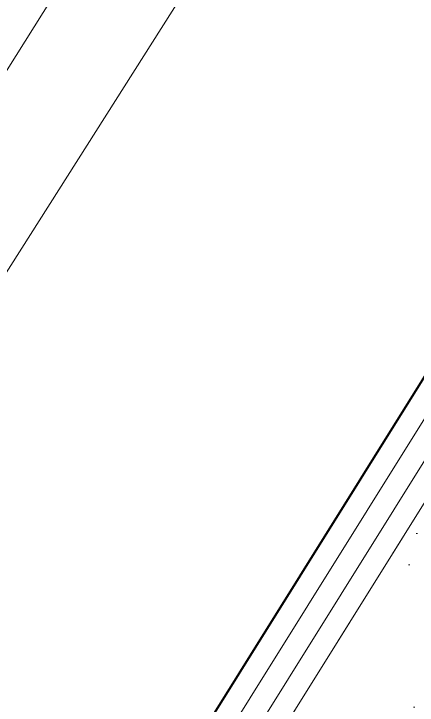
# Model space of a CAD drawing. Header units: millimetres. Extents: x -38151500 to -27467627, y -20617104 to -20349562.
# Drawn here: x -32396224 to -32394410, y -20491915 to -20488804 of the extents above; entities that cross this region are included whole.
import ezdxf
from ezdxf.xclip import XClip

# ---------------------------------------------------------------- set-up
doc = ezdxf.new("R2010")
doc.units = ezdxf.units.MM
doc.header["$MEASUREMENT"] = 0
doc.header["$XCLIPFRAME"] = 0
doc.layers.add('!!! ПОДОСНОВА', color=7, linetype='Continuous')
for name, color, linetype, lineweight in [('Новый_ГП_Граница участка_Ном._пера__1', 1, 'Continuous', 40), ('Новый_ГП_Ограждение_Ном._пера__152', 152, 'Continuous', 18), ('Новый_ГП_озеленение_газон_Ном._пера__74', 74, 'Continuous', 20), ('Новый_ГП_озеленение_газон_Ном._пера__94', 94, 'Continuous', 5), ('Чертеж_1_Новый_ГП_Топография_Ном._пера__253', 252, 'Continuous', 18), ('Чертеж_1_Новый_Новофедоровское_снт 28_07$0$tp_ЛЭП нн_Ном._пера__253', 252, 'Continuous', 18), ('Чертеж_1_Новый_Новофедоровское_снт 28_07$0$tp_Ограждения рабица_Ном._пера__253', 252, 'Continuous', 18)]:
    doc.layers.add(name, color=color, linetype=linetype, lineweight=lineweight)
pattern_1 = [(37.5, (5709271.23, 0), (-24.0004694, 734.119856), [0, -579.12, 0, -647.7, 0, -619.125]), (7.5, (5709271.2, 0), (674.284925, 1075.23765), [0, -312.42, 0, -521.97, 0, -200.025]), (327.5, (5708802.6, 0), (1186.488555, 2.155777), [0, -190.5, 0, -685.8, 0, -895.35]), (317.5, (5708802.6, 0), (1145.334679, 334.393985), [0, -95.25, 0, -449.58, 0, -514.35])]

# ---------------------------------------------------------------- blocks, each defined once
blk = doc.blocks.new('Чертеж_5_1', base_point=(5709271.2, 0))
at = {"layer": 'Чертеж_1_Новый_ГП_Топография_Ном._пера__253', "color": 252, "lineweight": 18, "flags": 128}
blk.add_lwpolyline([(-32381958.8, -20466500), (-32362558.8, -20478480), (-32360088.8, -20474480), (-32355648.8, -20486530), (-32365378.8, -20500140), (-32364518.8, -20500700), (-32375878.8, -20516190), (-32376208.8, -20516730), (-32376478.8, -20516560), (-32400958.8, -20500980), (-32390278.8, -20483870), (-32391988.8, -20482750)], close=True, dxfattribs=at)
at = {"layer": 'Чертеж_1_Новый_Новофедоровское_снт 28_07$0$tp_ЛЭП нн_Ном._пера__253', "color": 252, "lineweight": 18, "flags": 128}
blk.add_lwpolyline([(-32414928.4, -20518699.2), (-32413817.3, -20517036.2), (-32393203.8, -20484194), (-32368166.7, -20444065.9), (-32366957.7, -20442472.7)], dxfattribs=at)
at = {"layer": 'Чертеж_1_Новый_Новофедоровское_снт 28_07$0$tp_Ограждения рабица_Ном._пера__253', "color": 252, "lineweight": 18, "flags": 128}
blk.add_lwpolyline([(-32385612.8, -20473175), (-32398943.9, -20494202.9)], dxfattribs=at)

msp = doc.modelspace()

# ---------------------------------------------------------------- hatches: boundary and pattern name
at = {"layer": 'Новый_ГП_озеленение_газон_Ном._пера__74', "linetype": 'Continuous', "lineweight": 20}
h = msp.add_hatch(dxfattribs=at)
h.set_pattern_fill('AR_SAND_0005', color=74, style=0, pattern_type=2)
h.set_pattern_definition(pattern_1)
h.paths.add_polyline_path([(-32398350.35, -20497367.72), (-32396559.02, -20498487.23), (-32385931.21, -20481480.46), (-32389482.56, -20479260.77), (-32391580.09, -20482659.05), (-32389868.85, -20483779.86)])
h = msp.add_hatch(dxfattribs=at)
h.set_pattern_fill('AR_SAND_0005', color=74, style=0, pattern_type=2)
h.set_pattern_definition(pattern_1)
h.paths.add_polyline_path([(-32399843.27, -20499759.47), (-32400546.81, -20500886.58), (-32376306.25, -20516314.19), (-32376128.16, -20516022.78), (-32367023.74, -20503608.39), (-32369114.56, -20502301.71, -0.3182453), (-32373938.91, -20505219.97, -0.0136448), (-32376453.02, -20505175.46, 0.258872), (-32380779.38, -20507125.97, -0.3493763), (-32386844.9, -20507972.13, -0.1724048), (-32392006.42, -20500598.54, -0.0780291), (-32392242.85, -20497436.84, -0.2668386), (-32389829.69, -20493744.62, -0.0041241), (-32387722.3, -20492991.46, 0.3045295), (-32386935.14, -20491985.23, -0.0082483), (-32387037.3, -20491100.93), (-32389717.06, -20489426.28), (-32395713.89, -20499021.83), (-32394834.76, -20499571.23), (-32396318.37, -20501945.51)])

# ---------------------------------------------------------------- linework, layer by layer
at = {"layer": 'Новый_ГП_Граница участка_Ном._пера__1', "color": 1, "lineweight": 40}
msp.add_lwpolyline([(-32381958.77, -20466500), (-32362558.77, -20478480), (-32360088.77, -20474480), (-32355648.77, -20486530), (-32365378.77, -20500140), (-32364518.77, -20500700), (-32375878.77, -20516190), (-32376208.77, -20516730), (-32376478.77, -20516560), (-32400958.77, -20500980), (-32390278.77, -20483870), (-32391988.77, -20482750)], close=True, dxfattribs=at)
at = {"layer": 'Новый_ГП_Ограждение_Ном._пера__152', "color": 152, "lineweight": 18}
msp.add_lwpolyline([(-32381893.65, -20466775.27), (-32362493.68, -20478755.25), (-32360134.41, -20474934.58), (-32355873.04, -20486499.81), (-32365662.95, -20500193.61), (-32364805.09, -20500752.22), (-32376045.03, -20516078.52), (-32376274.02, -20516453.24), (-32400684.13, -20500917.72), (-32390005.49, -20483809.91), (-32391716.31, -20482689.37)], close=True, dxfattribs=at)
msp.add_lwpolyline([(-32398432.67, -20497499.61), (-32398602.33, -20497393.7), (-32390142.13, -20483839.95), (-32391852.54, -20482719.68), (-32389235.85, -20478480.27), (-32389066.19, -20478586.19), (-32391580.09, -20482659.05), (-32389868.85, -20483779.86), (-32398432.73, -20497499.7)], dxfattribs=at)
at = {"layer": 'Новый_ГП_озеленение_газон_Ном._пера__94', "color": 94, "lineweight": 5}
msp.add_lwpolyline([(-32389482.56, -20479260.77), (-32391580.09, -20482659.05), (-32389868.85, -20483779.86), (-32398350.35, -20497367.72), (-32396559.02, -20498487.23), (-32385931.21, -20481480.46)], close=True, dxfattribs=at)

# ---------------------------------------------------------------- block references
at = {"layer": '!!! ПОДОСНОВА', "color": 252, "lineweight": 40}
ref = msp.add_blockref('Чертеж_5_1', (5709271.23, 0), dxfattribs=at)
XClip(ref).set_block_clipping_path([(-32447502.6966846101, -20418838.4532491304), (-32447502.6966846101, -20510095.8116091713), (-32424922.1270352304, -20510095.8116091713), (-32419528.9893509001, -20521215.6831232607), (-32334163.1257211715, -20521215.6831232607), (-32334163.1257211715, -20418721.7424019799)])

doc.saveas('drawing.dxf')
